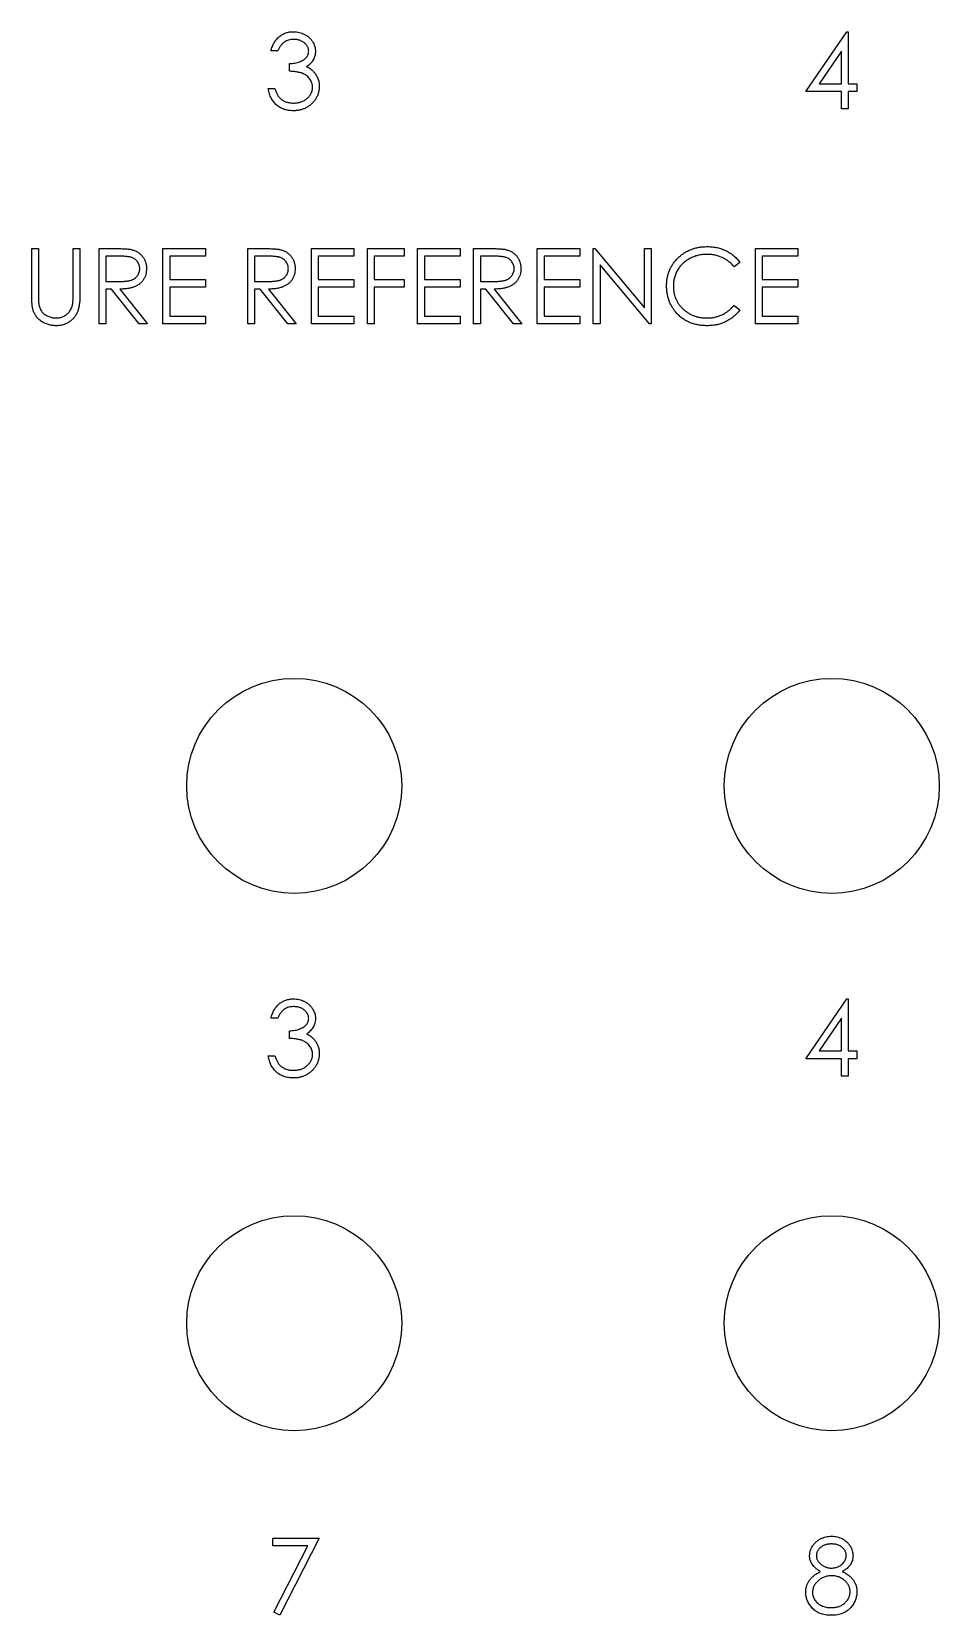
# Model space of a CAD drawing. Header units: millimetres. Extents: x 0 to 1497, y 0 to 497.
# Drawn here: x 613.2 to 655.4, y 323.7 to 397.4 of the extents above; entities that cross this region are included whole.
import ezdxf

# ---------------------------------------------------------------- set-up
doc = ezdxf.new("R2010")
doc.units = ezdxf.units.MM

msp = doc.modelspace()

# ---------------------------------------------------------------- linework, layer by layer
at = {"color": 7, "linetype": 'Continuous', "lineweight": 25}
for p, q in [((649.206, 394.594), (651.116, 397.376)), ((651.116, 397.376), (651.18, 397.376)), ((651.18, 397.376), (651.18, 394.953)), ((624.654, 396.479), (624.34, 396.479)), ((650.866, 396.473), (649.823, 394.953)), ((650.866, 394.953), (650.866, 396.473)), ((625.193, 395.537), (625.193, 395.896)), ((649.823, 394.953), (650.866, 394.953)), ((651.18, 394.953), (651.584, 394.953)), ((651.584, 394.953), (651.584, 394.594)), ((624.206, 394.729), (624.52, 394.729)), ((650.866, 394.594), (649.206, 394.594)), ((650.866, 393.787), (650.866, 394.594)), ((651.18, 394.594), (651.18, 393.787)), ((651.584, 394.594), (651.18, 394.594)), ((651.18, 393.787), (650.866, 393.787)), ((613.209, 387.287), (613.523, 387.287)), ((613.209, 385.173), (613.209, 387.287)), ((613.523, 387.287), (613.523, 385.19)), ((615.138, 385.19), (615.138, 387.287)), ((615.138, 387.287), (615.452, 387.287)), ((615.452, 387.287), (615.452, 385.173)), ((616.35, 387.287), (617.05, 387.287)), ((616.35, 383.787), (616.35, 387.287)), ((617.32, 386.928), (616.664, 386.928)), ((616.664, 386.928), (616.664, 385.761)), ((619.311, 383.787), (619.311, 387.287)), ((619.311, 387.287), (621.286, 387.287)), ((619.626, 386.928), (619.626, 385.851)), ((621.286, 386.928), (619.626, 386.928)), ((621.286, 387.287), (621.286, 386.928)), ((623.26, 387.287), (623.961, 387.287)), ((623.26, 383.787), (623.26, 387.287)), ((624.231, 386.928), (623.574, 386.928)), ((623.574, 386.928), (623.574, 385.761)), ((626.222, 387.287), (628.196, 387.287)), ((626.222, 383.787), (626.222, 387.287)), ((628.196, 386.928), (626.536, 386.928)), ((626.536, 386.928), (626.536, 385.851)), ((628.196, 387.287), (628.196, 386.928)), ((628.824, 387.287), (630.529, 387.287)), ((628.824, 383.787), (628.824, 387.287)), ((630.529, 386.928), (629.138, 386.928)), ((629.138, 386.928), (629.138, 385.851)), ((630.529, 387.287), (630.529, 386.928)), ((631.158, 387.287), (633.132, 387.287)), ((631.158, 383.787), (631.158, 387.287)), ((633.132, 386.928), (631.472, 386.928)), ((631.472, 386.928), (631.472, 385.851)), ((633.132, 387.287), (633.132, 386.928)), ((633.76, 387.287), (634.461, 387.287)), ((633.76, 383.787), (633.76, 387.287)), ((634.731, 386.928), (634.074, 386.928)), ((634.074, 386.928), (634.074, 385.761)), ((636.722, 383.787), (636.722, 387.287)), ((636.722, 387.287), (638.696, 387.287)), ((637.036, 386.928), (637.036, 385.851)), ((638.696, 386.928), (637.036, 386.928)), ((638.696, 387.287), (638.696, 386.928)), ((639.324, 383.787), (639.324, 387.287)), ((639.324, 387.287), (639.39, 387.287)), ((639.39, 387.287), (641.702, 384.532)), ((641.702, 384.532), (641.702, 387.287)), ((641.702, 387.287), (642.017, 387.287)), ((642.017, 387.287), (642.017, 383.787)), ((646.863, 383.787), (646.863, 387.287)), ((646.863, 387.287), (648.837, 387.287)), ((647.177, 386.928), (647.177, 385.851)), ((648.837, 386.928), (647.177, 386.928)), ((648.837, 387.287), (648.837, 386.928)), ((639.638, 386.535), (639.638, 383.787)), ((641.945, 383.787), (639.638, 386.535)), ((646.145, 386.644), (645.87, 386.434)), ((616.664, 385.761), (617.305, 385.756)), ((616.919, 385.402), (616.664, 385.402)), ((616.664, 385.402), (616.664, 383.787)), ((618.205, 383.787), (616.919, 385.402)), ((617.308, 385.402), (618.593, 383.787)), ((619.626, 385.851), (621.286, 385.851)), ((621.286, 385.492), (619.626, 385.492)), ((619.626, 385.492), (619.626, 384.146)), ((621.286, 385.851), (621.286, 385.492)), ((623.574, 385.761), (624.215, 385.756)), ((623.829, 385.402), (623.574, 385.402)), ((623.574, 385.402), (623.574, 383.787)), ((625.115, 383.787), (623.829, 385.402)), ((624.218, 385.402), (625.504, 383.787)), ((626.536, 385.851), (628.196, 385.851)), ((628.196, 385.492), (626.536, 385.492)), ((626.536, 385.492), (626.536, 384.146)), ((628.196, 385.851), (628.196, 385.492)), ((629.138, 385.851), (630.529, 385.851)), ((630.529, 385.492), (629.138, 385.492)), ((629.138, 385.492), (629.138, 383.787)), ((630.529, 385.851), (630.529, 385.492)), ((631.472, 385.851), (633.132, 385.851)), ((631.472, 385.492), (631.472, 384.146)), ((633.132, 385.492), (631.472, 385.492)), ((633.132, 385.851), (633.132, 385.492)), ((634.074, 385.761), (634.715, 385.756)), ((634.329, 385.402), (634.074, 385.402)), ((634.074, 385.402), (634.074, 383.787)), ((635.615, 383.787), (634.329, 385.402)), ((634.718, 385.402), (636.004, 383.787)), ((637.036, 385.851), (638.696, 385.851)), ((638.696, 385.492), (637.036, 385.492)), ((637.036, 385.492), (637.036, 384.146)), ((638.696, 385.851), (638.696, 385.492)), ((647.177, 385.851), (648.837, 385.851)), ((648.837, 385.492), (647.177, 385.492)), ((647.177, 385.492), (647.177, 384.146)), ((648.837, 385.851), (648.837, 385.492)), ((645.87, 384.639), (646.145, 384.431)), ((619.626, 384.146), (621.286, 384.146)), ((621.286, 384.146), (621.286, 383.787)), ((626.536, 384.146), (628.196, 384.146)), ((628.196, 384.146), (628.196, 383.787)), ((631.472, 384.146), (633.132, 384.146)), ((633.132, 384.146), (633.132, 383.787)), ((637.036, 384.146), (638.696, 384.146)), ((638.696, 384.146), (638.696, 383.787)), ((647.177, 384.146), (648.837, 384.146)), ((648.837, 384.146), (648.837, 383.787)), ((616.664, 383.787), (616.35, 383.787)), ((618.593, 383.787), (618.205, 383.787)), ((621.286, 383.787), (619.311, 383.787)), ((623.574, 383.787), (623.26, 383.787)), ((625.504, 383.787), (625.115, 383.787)), ((628.196, 383.787), (626.222, 383.787)), ((629.138, 383.787), (628.824, 383.787)), ((633.132, 383.787), (631.158, 383.787)), ((634.074, 383.787), (633.76, 383.787)), ((636.004, 383.787), (635.615, 383.787)), ((638.696, 383.787), (636.722, 383.787)), ((639.638, 383.787), (639.324, 383.787)), ((642.017, 383.787), (641.945, 383.787)), ((648.837, 383.787), (646.863, 383.787)), ((649.206, 349.594), (651.116, 352.376)), ((651.116, 352.376), (651.18, 352.376)), ((651.18, 352.376), (651.18, 349.953)), ((624.654, 351.479), (624.34, 351.479)), ((650.866, 351.473), (649.823, 349.953)), ((650.866, 349.953), (650.866, 351.473)), ((625.193, 350.537), (625.193, 350.896)), ((624.206, 349.729), (624.52, 349.729)), ((650.866, 349.594), (649.206, 349.594)), ((649.823, 349.953), (650.866, 349.953)), ((650.866, 348.787), (650.866, 349.594)), ((651.18, 349.953), (651.584, 349.953)), ((651.584, 349.594), (651.18, 349.594)), ((651.18, 349.594), (651.18, 348.787)), ((651.584, 349.953), (651.584, 349.594)), ((651.18, 348.787), (650.866, 348.787)), ((624.43, 327.287), (626.584, 327.287)), ((624.43, 326.928), (624.43, 327.287)), ((626.584, 327.287), (624.744, 323.697)), ((626.052, 326.928), (624.43, 326.928)), ((624.473, 323.846), (626.052, 326.928)), ((624.744, 323.697), (624.473, 323.846))]:
    msp.add_line(p, q, dxfattribs=at)
for centre in [(625.417, 362.287), (650.417, 362.287), (625.417, 337.287), (650.417, 337.287)]:
    msp.add_circle(centre, 5, dxfattribs=at)
for points, knots in [([(624.34, 396.479), (624.349, 396.514), (624.365, 396.583), (624.4, 396.682), (624.438, 396.775), (624.483, 396.861), (624.533, 396.942), (624.59, 397.015), (624.651, 397.084), (624.719, 397.144), (624.79, 397.199), (624.865, 397.246), (624.943, 397.287), (625.025, 397.32), (625.11, 397.345), (625.198, 397.363), (625.289, 397.375), (625.351, 397.376), (625.382, 397.376)], [0, 0, 0, 0, 0.072625, 0.141977, 0.208985, 0.273957, 0.336889, 0.398745, 0.460116, 0.520825, 0.580994, 0.640152, 0.698622, 0.757271, 0.816427, 0.876254, 0.937165, 1, 1, 1, 1]), ([(625.382, 397.376), (625.428, 397.375), (625.518, 397.372), (625.651, 397.347), (625.779, 397.308), (625.901, 397.254), (626.014, 397.186), (626.115, 397.106), (626.202, 397.015), (626.275, 396.914), (626.332, 396.807), (626.374, 396.696), (626.399, 396.582), (626.403, 396.506), (626.404, 396.467)], [0, 0, 0, 0, 0.090254, 0.17854, 0.266093, 0.354631, 0.441886, 0.525747, 0.608114, 0.690197, 0.770821, 0.848326, 0.924012, 1, 1, 1, 1]), ([(625.386, 397.017), (625.347, 397.016), (625.269, 397.013), (625.156, 396.99), (625.052, 396.952), (624.972, 396.906), (624.914, 396.862), (624.871, 396.822), (624.83, 396.779), (624.792, 396.729), (624.754, 396.674), (624.719, 396.614), (624.685, 396.549), (624.665, 396.503), (624.654, 396.479)], [0, 0, 0, 0, 0.122712, 0.239685, 0.351816, 0.463766, 0.520818, 0.579448, 0.640604, 0.705298, 0.773634, 0.844669, 0.920057, 1, 1, 1, 1]), ([(625.193, 395.896), (625.236, 395.896), (625.321, 395.898), (625.445, 395.915), (625.563, 395.939), (625.674, 395.976), (625.774, 396.019), (625.862, 396.069), (625.934, 396.124), (625.992, 396.186), (626.036, 396.253), (626.068, 396.322), (626.087, 396.394), (626.089, 396.444), (626.09, 396.469)], [0, 0, 0, 0, 0.110166, 0.215787, 0.318027, 0.417574, 0.51165, 0.596162, 0.672935, 0.74367, 0.810677, 0.874059, 0.936696, 1, 1, 1, 1]), ([(626.09, 396.469), (626.09, 396.487), (626.089, 396.523), (626.079, 396.576), (626.063, 396.628), (626.042, 396.677), (626.013, 396.725), (625.978, 396.771), (625.937, 396.814), (625.89, 396.855), (625.84, 396.894), (625.785, 396.927), (625.726, 396.955), (625.665, 396.978), (625.6, 396.995), (625.531, 397.008), (625.46, 397.016), (625.411, 397.017), (625.386, 397.017)], [0, 0, 0, 0, 0.055275, 0.109966, 0.163247, 0.218076, 0.273301, 0.330909, 0.390995, 0.454176, 0.518862, 0.583311, 0.648517, 0.715031, 0.782502, 0.852323, 0.924928, 1, 1, 1, 1]), ([(626.404, 396.467), (626.403, 396.43), (626.401, 396.358), (626.382, 396.252), (626.349, 396.152), (626.304, 396.058), (626.246, 395.971), (626.175, 395.889), (626.091, 395.813), (626.028, 395.769), (625.996, 395.747)], [0, 0, 0, 0, 0.128068, 0.250608, 0.37063, 0.490072, 0.610375, 0.734313, 0.863217, 1, 1, 1, 1]), ([(625.996, 395.747), (626.033, 395.729), (626.107, 395.693), (626.207, 395.624), (626.298, 395.543), (626.349, 395.48), (626.375, 395.448)], [0, 0, 0, 0, 0.25388, 0.503009, 0.750291, 1, 1, 1, 1]), ([(626.27, 394.796), (626.268, 394.829), (626.265, 394.894), (626.242, 394.99), (626.204, 395.082), (626.15, 395.169), (626.085, 395.25), (626.008, 395.322), (625.92, 395.381), (625.839, 395.423), (625.767, 395.451), (625.706, 395.469), (625.637, 395.485), (625.562, 395.5), (625.48, 395.512), (625.39, 395.523), (625.294, 395.531), (625.227, 395.535), (625.193, 395.537)], [0, 0, 0, 0, 0.066909, 0.133485, 0.201035, 0.271234, 0.34288, 0.413836, 0.485977, 0.56023, 0.599884, 0.644055, 0.691892, 0.744688, 0.801492, 0.862858, 0.929328, 1, 1, 1, 1]), ([(626.375, 395.448), (626.392, 395.425), (626.425, 395.38), (626.466, 395.306), (626.504, 395.232), (626.533, 395.155), (626.556, 395.075), (626.572, 394.994), (626.582, 394.911), (626.583, 394.855), (626.584, 394.826)], [0, 0, 0, 0, 0.128136, 0.254173, 0.378112, 0.501712, 0.623986, 0.747096, 0.872875, 1, 1, 1, 1]), ([(625.373, 393.697), (625.336, 393.698), (625.262, 393.7), (625.154, 393.711), (625.05, 393.733), (624.952, 393.761), (624.858, 393.798), (624.769, 393.843), (624.685, 393.896), (624.606, 393.958), (624.532, 394.028), (624.465, 394.105), (624.404, 394.19), (624.351, 394.283), (624.304, 394.384), (624.264, 394.492), (624.23, 394.607), (624.214, 394.688), (624.206, 394.729)], [0, 0, 0, 0, 0.0655412, 0.1289632, 0.1903771, 0.2500924, 0.3085484, 0.366398, 0.4245422, 0.48317, 0.5422434, 0.6017394, 0.662506, 0.7248555, 0.7891278, 0.8563464, 0.9262952, 1, 1, 1, 1]), ([(624.52, 394.729), (624.528, 394.702), (624.544, 394.65), (624.571, 394.574), (624.602, 394.505), (624.635, 394.442), (624.67, 394.383), (624.709, 394.332), (624.749, 394.285), (624.779, 394.258), (624.794, 394.245)], [0, 0, 0, 0, 0.14977, 0.291316, 0.425966, 0.55216, 0.671527, 0.786122, 0.895325, 1, 1, 1, 1]), ([(624.794, 394.245), (624.814, 394.23), (624.853, 394.2), (624.916, 394.161), (624.983, 394.128), (625.055, 394.103), (625.13, 394.081), (625.21, 394.067), (625.293, 394.057), (625.35, 394.056), (625.379, 394.056)], [0, 0, 0, 0, 0.118271, 0.236178, 0.355663, 0.475904, 0.600127, 0.728608, 0.861313, 1, 1, 1, 1]), ([(626.584, 394.826), (626.582, 394.777), (626.579, 394.68), (626.546, 394.535), (626.497, 394.394), (626.426, 394.259), (626.341, 394.133), (626.238, 394.019), (626.121, 393.922), (625.99, 393.841), (625.849, 393.776), (625.697, 393.731), (625.538, 393.702), (625.429, 393.699), (625.373, 393.697)], [0, 0, 0, 0, 0.079648, 0.158922, 0.239619, 0.322609, 0.406035, 0.487602, 0.569685, 0.653036, 0.737436, 0.822478, 0.909748, 1, 1, 1, 1]), ([(625.379, 394.056), (625.411, 394.057), (625.475, 394.058), (625.569, 394.069), (625.658, 394.085), (625.741, 394.11), (625.82, 394.141), (625.893, 394.179), (625.962, 394.225), (626.026, 394.276), (626.083, 394.333), (626.133, 394.392), (626.175, 394.453), (626.21, 394.517), (626.237, 394.583), (626.255, 394.653), (626.268, 394.724), (626.269, 394.772), (626.27, 394.796)], [0, 0, 0, 0, 0.0760717, 0.1487517, 0.2184028, 0.2857596, 0.350598, 0.414964, 0.4780693, 0.5417607, 0.6043499, 0.664075, 0.7214636, 0.7775871, 0.8326444, 0.8878435, 0.9434603, 1, 1, 1, 1]), ([(617.05, 387.287), (617.097, 387.287), (617.187, 387.286), (617.315, 387.285), (617.432, 387.28), (617.537, 387.276), (617.63, 387.268), (617.712, 387.261), (617.782, 387.252), (617.824, 387.243), (617.843, 387.239)], [0, 0, 0, 0, 0.176258, 0.338434, 0.484822, 0.617158, 0.734698, 0.837385, 0.926372, 1, 1, 1, 1]), ([(618.235, 386.351), (618.233, 386.38), (618.231, 386.435), (618.211, 386.517), (618.179, 386.594), (618.134, 386.666), (618.08, 386.732), (618.017, 386.788), (617.946, 386.834), (617.88, 386.864), (617.821, 386.882), (617.769, 386.894), (617.711, 386.905), (617.646, 386.913), (617.574, 386.92), (617.495, 386.925), (617.41, 386.928), (617.351, 386.928), (617.32, 386.928)], [0, 0, 0, 0, 0.0688143, 0.1363648, 0.2040194, 0.2730637, 0.3429133, 0.4109654, 0.4791688, 0.549308, 0.5876516, 0.6306467, 0.6788788, 0.7319343, 0.7911114, 0.8552832, 0.9250859, 1, 1, 1, 1]), ([(617.843, 387.239), (617.869, 387.233), (617.92, 387.22), (617.993, 387.194), (618.062, 387.163), (618.128, 387.127), (618.19, 387.086), (618.248, 387.039), (618.303, 386.988), (618.353, 386.931), (618.4, 386.871), (618.439, 386.806), (618.473, 386.739), (618.501, 386.667), (618.523, 386.593), (618.538, 386.515), (618.547, 386.434), (618.548, 386.379), (618.549, 386.351)], [0, 0, 0, 0, 0.064217, 0.127064, 0.188745, 0.249132, 0.309453, 0.369827, 0.43065, 0.492352, 0.554072, 0.61569, 0.676798, 0.738439, 0.801317, 0.865185, 0.931641, 1, 1, 1, 1]), ([(623.961, 387.287), (624.007, 387.287), (624.097, 387.286), (624.226, 387.285), (624.342, 387.28), (624.447, 387.276), (624.541, 387.268), (624.622, 387.261), (624.692, 387.252), (624.734, 387.243), (624.754, 387.239)], [0, 0, 0, 0, 0.176258, 0.338434, 0.484822, 0.617158, 0.734698, 0.837385, 0.926372, 1, 1, 1, 1]), ([(625.145, 386.351), (625.144, 386.38), (625.141, 386.435), (625.122, 386.517), (625.089, 386.594), (625.045, 386.666), (624.991, 386.732), (624.927, 386.788), (624.856, 386.834), (624.79, 386.864), (624.731, 386.882), (624.679, 386.894), (624.621, 386.905), (624.556, 386.913), (624.484, 386.92), (624.406, 386.925), (624.32, 386.928), (624.261, 386.928), (624.231, 386.928)], [0, 0, 0, 0, 0.068814, 0.136365, 0.204019, 0.273064, 0.342913, 0.410965, 0.479169, 0.549308, 0.587652, 0.630647, 0.678879, 0.731934, 0.791111, 0.855283, 0.925086, 1, 1, 1, 1]), ([(624.754, 387.239), (624.779, 387.233), (624.83, 387.22), (624.903, 387.194), (624.972, 387.163), (625.038, 387.127), (625.1, 387.086), (625.158, 387.039), (625.213, 386.988), (625.263, 386.931), (625.31, 386.871), (625.35, 386.806), (625.384, 386.739), (625.411, 386.667), (625.433, 386.593), (625.448, 386.515), (625.457, 386.434), (625.458, 386.379), (625.459, 386.351)], [0, 0, 0, 0, 0.064217, 0.127064, 0.188745, 0.249132, 0.309453, 0.369827, 0.43065, 0.492352, 0.554072, 0.61569, 0.676798, 0.738439, 0.801317, 0.865185, 0.931641, 1, 1, 1, 1]), ([(634.461, 387.287), (634.507, 387.287), (634.597, 387.286), (634.726, 387.285), (634.842, 387.28), (634.947, 387.276), (635.041, 387.268), (635.122, 387.261), (635.192, 387.252), (635.234, 387.243), (635.254, 387.239)], [0, 0, 0, 0, 0.176258, 0.338434, 0.484822, 0.617158, 0.734698, 0.837385, 0.926372, 1, 1, 1, 1]), ([(635.645, 386.351), (635.644, 386.38), (635.641, 386.435), (635.622, 386.517), (635.589, 386.594), (635.545, 386.666), (635.491, 386.732), (635.427, 386.788), (635.356, 386.834), (635.29, 386.864), (635.231, 386.882), (635.179, 386.894), (635.121, 386.905), (635.056, 386.913), (634.984, 386.92), (634.906, 386.925), (634.82, 386.928), (634.761, 386.928), (634.731, 386.928)], [0, 0, 0, 0, 0.068814, 0.136365, 0.204019, 0.273064, 0.342913, 0.410965, 0.479169, 0.549308, 0.587652, 0.630647, 0.678879, 0.731934, 0.791111, 0.855283, 0.925086, 1, 1, 1, 1]), ([(635.254, 387.239), (635.279, 387.233), (635.33, 387.22), (635.403, 387.194), (635.472, 387.163), (635.538, 387.127), (635.6, 387.086), (635.658, 387.039), (635.713, 386.988), (635.763, 386.931), (635.81, 386.871), (635.85, 386.806), (635.884, 386.739), (635.911, 386.667), (635.933, 386.593), (635.948, 386.515), (635.957, 386.434), (635.958, 386.379), (635.959, 386.351)], [0, 0, 0, 0, 0.064217, 0.127064, 0.188745, 0.249132, 0.309453, 0.369827, 0.43065, 0.492352, 0.554072, 0.61569, 0.676798, 0.738439, 0.801317, 0.865185, 0.931641, 1, 1, 1, 1]), ([(642.735, 385.557), (642.736, 385.62), (642.739, 385.744), (642.765, 385.926), (642.807, 386.1), (642.866, 386.266), (642.942, 386.425), (643.035, 386.576), (643.144, 386.719), (643.27, 386.854), (643.407, 386.976), (643.555, 387.084), (643.711, 387.174), (643.876, 387.249), (644.049, 387.306), (644.232, 387.347), (644.422, 387.372), (644.552, 387.375), (644.618, 387.376)], [0, 0, 0, 0, 0.064558, 0.127014, 0.187955, 0.248014, 0.307748, 0.368235, 0.42947, 0.492743, 0.556258, 0.618217, 0.679655, 0.741246, 0.803415, 0.866815, 0.932328, 1, 1, 1, 1]), ([(644.598, 387.017), (644.563, 387.017), (644.493, 387.016), (644.39, 387.006), (644.288, 386.991), (644.188, 386.969), (644.091, 386.941), (643.994, 386.907), (643.901, 386.866), (643.81, 386.82), (643.722, 386.769), (643.639, 386.712), (643.561, 386.652), (643.488, 386.587), (643.419, 386.519), (643.357, 386.445), (643.3, 386.367), (643.247, 386.286), (643.2, 386.202), (643.16, 386.113), (643.125, 386.023), (643.097, 385.93), (643.075, 385.835), (643.06, 385.736), (643.05, 385.636), (643.049, 385.568), (643.049, 385.533)], [0, 0, 0, 0, 0.043955, 0.087502, 0.130463, 0.172752, 0.215403, 0.25765, 0.300153, 0.343121, 0.385925, 0.427686, 0.468818, 0.509492, 0.549883, 0.58998, 0.630405, 0.670869, 0.711384, 0.751627, 0.791776, 0.832459, 0.873319, 0.914543, 0.956924, 1, 1, 1, 1]), ([(645.87, 386.434), (645.85, 386.458), (645.811, 386.504), (645.749, 386.569), (645.683, 386.63), (645.615, 386.687), (645.544, 386.739), (645.47, 386.787), (645.393, 386.83), (645.286, 386.883), (645.146, 386.938), (644.97, 386.984), (644.787, 387.013), (644.662, 387.016), (644.598, 387.017)], [0, 0, 0, 0, 0.063163, 0.125475, 0.187121, 0.248294, 0.309295, 0.36985, 0.430973, 0.492456, 0.616148, 0.740844, 0.868183, 1, 1, 1, 1]), ([(644.618, 387.376), (644.658, 387.376), (644.738, 387.375), (644.855, 387.366), (644.97, 387.35), (645.082, 387.329), (645.191, 387.303), (645.296, 387.269), (645.4, 387.23), (645.499, 387.185), (645.595, 387.134), (645.687, 387.079), (645.775, 387.019), (645.858, 386.954), (645.936, 386.884), (646.011, 386.809), (646.081, 386.729), (646.123, 386.673), (646.145, 386.644)], [0, 0, 0, 0, 0.068548, 0.135683, 0.201215, 0.265682, 0.329267, 0.392395, 0.45507, 0.517127, 0.57879, 0.63974, 0.700192, 0.759806, 0.819628, 0.879355, 0.939512, 1, 1, 1, 1]), ([(617.305, 385.756), (617.335, 385.756), (617.393, 385.756), (617.477, 385.76), (617.555, 385.765), (617.627, 385.772), (617.693, 385.781), (617.753, 385.792), (617.807, 385.805), (617.87, 385.825), (617.94, 385.857), (618.016, 385.904), (618.081, 385.962), (618.136, 386.029), (618.18, 386.103), (618.211, 386.182), (618.231, 386.265), (618.233, 386.323), (618.235, 386.351)], [0, 0, 0, 0, 0.071668, 0.138913, 0.201185, 0.259124, 0.312255, 0.360682, 0.405086, 0.445102, 0.518778, 0.589462, 0.658462, 0.727283, 0.796322, 0.863175, 0.930949, 1, 1, 1, 1]), ([(618.549, 386.351), (618.547, 386.304), (618.544, 386.213), (618.518, 386.081), (618.474, 385.958), (618.413, 385.844), (618.337, 385.741), (618.244, 385.65), (618.136, 385.575), (618.036, 385.522), (617.947, 385.489), (617.874, 385.465), (617.795, 385.447), (617.709, 385.43), (617.617, 385.418), (617.52, 385.409), (617.416, 385.403), (617.344, 385.403), (617.308, 385.402)], [0, 0, 0, 0, 0.07878, 0.153721, 0.226714, 0.299191, 0.37119, 0.443006, 0.516689, 0.593217, 0.633873, 0.676989, 0.7229, 0.771959, 0.824211, 0.879379, 0.937948, 1, 1, 1, 1]), ([(624.215, 385.756), (624.245, 385.756), (624.303, 385.756), (624.387, 385.76), (624.465, 385.765), (624.537, 385.772), (624.603, 385.781), (624.663, 385.792), (624.717, 385.805), (624.78, 385.825), (624.85, 385.857), (624.926, 385.904), (624.991, 385.962), (625.046, 386.029), (625.09, 386.103), (625.122, 386.182), (625.141, 386.265), (625.144, 386.323), (625.145, 386.351)], [0, 0, 0, 0, 0.071668, 0.138913, 0.201185, 0.259124, 0.312255, 0.360682, 0.405086, 0.445102, 0.518778, 0.589462, 0.658462, 0.727283, 0.796322, 0.863175, 0.930949, 1, 1, 1, 1]), ([(625.459, 386.351), (625.457, 386.304), (625.455, 386.213), (625.428, 386.081), (625.384, 385.958), (625.324, 385.844), (625.247, 385.741), (625.155, 385.65), (625.047, 385.575), (624.946, 385.522), (624.858, 385.489), (624.785, 385.465), (624.705, 385.447), (624.619, 385.43), (624.528, 385.418), (624.43, 385.409), (624.326, 385.403), (624.255, 385.403), (624.218, 385.402)], [0, 0, 0, 0, 0.07878, 0.153721, 0.226714, 0.299191, 0.37119, 0.443006, 0.516689, 0.593217, 0.633873, 0.676989, 0.7229, 0.771959, 0.824211, 0.879379, 0.937948, 1, 1, 1, 1]), ([(634.715, 385.756), (634.745, 385.756), (634.803, 385.756), (634.887, 385.76), (634.965, 385.765), (635.037, 385.772), (635.103, 385.781), (635.163, 385.792), (635.217, 385.805), (635.28, 385.825), (635.35, 385.857), (635.426, 385.904), (635.491, 385.962), (635.546, 386.029), (635.59, 386.103), (635.622, 386.182), (635.641, 386.265), (635.644, 386.323), (635.645, 386.351)], [0, 0, 0, 0, 0.071668, 0.138913, 0.201185, 0.259124, 0.312255, 0.360682, 0.405086, 0.445102, 0.518778, 0.589462, 0.658462, 0.727283, 0.796322, 0.863175, 0.930949, 1, 1, 1, 1]), ([(635.959, 386.351), (635.957, 386.304), (635.955, 386.213), (635.928, 386.081), (635.884, 385.958), (635.824, 385.844), (635.747, 385.741), (635.655, 385.65), (635.547, 385.575), (635.446, 385.522), (635.358, 385.489), (635.285, 385.465), (635.205, 385.447), (635.119, 385.43), (635.028, 385.418), (634.93, 385.409), (634.826, 385.403), (634.755, 385.403), (634.718, 385.402)], [0, 0, 0, 0, 0.0787802, 0.1537206, 0.2267135, 0.2991912, 0.37119, 0.4430064, 0.5166892, 0.5932172, 0.6338729, 0.6769891, 0.7228995, 0.7719586, 0.8242113, 0.8793787, 0.9379481, 1, 1, 1, 1]), ([(643.178, 384.309), (643.143, 384.353), (643.072, 384.439), (642.982, 384.579), (642.905, 384.726), (642.843, 384.879), (642.794, 385.039), (642.76, 385.206), (642.738, 385.379), (642.736, 385.497), (642.735, 385.557)], [0, 0, 0, 0, 0.124329, 0.247156, 0.36878, 0.490734, 0.613614, 0.738958, 0.867311, 1, 1, 1, 1]), ([(643.049, 385.533), (643.05, 385.481), (643.052, 385.38), (643.074, 385.231), (643.108, 385.089), (643.158, 384.953), (643.22, 384.823), (643.298, 384.701), (643.389, 384.585), (643.493, 384.477), (643.608, 384.378), (643.73, 384.292), (643.861, 384.219), (643.998, 384.159), (644.144, 384.113), (644.296, 384.08), (644.455, 384.059), (644.564, 384.057), (644.62, 384.056)], [0, 0, 0, 0, 0.0643232, 0.1262901, 0.1867265, 0.2461464, 0.3055756, 0.3654294, 0.4263263, 0.4888399, 0.551725, 0.6139186, 0.6754838, 0.7373339, 0.800229, 0.8645023, 0.9310407, 1, 1, 1, 1]), ([(613.271, 384.435), (613.266, 384.454), (613.255, 384.494), (613.243, 384.561), (613.233, 384.638), (613.223, 384.725), (613.218, 384.823), (613.213, 384.93), (613.209, 385.048), (613.209, 385.13), (613.209, 385.173)], [0, 0, 0, 0, 0.07813, 0.169465, 0.274335, 0.39211, 0.523687, 0.668365, 0.827132, 1, 1, 1, 1]), ([(613.523, 385.19), (613.523, 385.16), (613.523, 385.104), (613.523, 385.023), (613.525, 384.952), (613.526, 384.89), (613.528, 384.836), (613.53, 384.791), (613.533, 384.754), (613.536, 384.733), (613.537, 384.724)], [0, 0, 0, 0, 0.191079, 0.362605, 0.516099, 0.650038, 0.765977, 0.862374, 0.940842, 1, 1, 1, 1]), ([(613.537, 384.724), (613.542, 384.691), (613.552, 384.627), (613.578, 384.537), (613.614, 384.455), (613.656, 384.379), (613.712, 384.312), (613.779, 384.25), (613.86, 384.196), (613.951, 384.147), (614.048, 384.107), (614.147, 384.077), (614.247, 384.059), (614.314, 384.057), (614.347, 384.056)], [0, 0, 0, 0, 0.086315, 0.167766, 0.244433, 0.318135, 0.391884, 0.470068, 0.553904, 0.644339, 0.736875, 0.826168, 0.913679, 1, 1, 1, 1]), ([(614.347, 384.056), (614.376, 384.057), (614.433, 384.059), (614.518, 384.072), (614.6, 384.096), (614.681, 384.127), (614.756, 384.168), (614.827, 384.215), (614.89, 384.27), (614.947, 384.331), (614.997, 384.4), (615.041, 384.476), (615.076, 384.558), (615.094, 384.616), (615.103, 384.646)], [0, 0, 0, 0, 0.082891, 0.165303, 0.247762, 0.331528, 0.41528, 0.496366, 0.577151, 0.657783, 0.739322, 0.823793, 0.909476, 1, 1, 1, 1]), ([(615.452, 385.173), (615.452, 385.135), (615.452, 385.06), (615.447, 384.951), (615.441, 384.848), (615.431, 384.75), (615.418, 384.658), (615.404, 384.572), (615.386, 384.491), (615.364, 384.415), (615.34, 384.343), (615.309, 384.274), (615.273, 384.207), (615.231, 384.143), (615.184, 384.081), (615.131, 384.022), (615.073, 383.964), (615.009, 383.91), (614.941, 383.86), (614.87, 383.816), (614.794, 383.779), (614.715, 383.749), (614.632, 383.726), (614.547, 383.709), (614.457, 383.699), (614.396, 383.698), (614.365, 383.697)], [0, 0, 0, 0, 0.054858, 0.107059, 0.156978, 0.203992, 0.248492, 0.290483, 0.330489, 0.367886, 0.403858, 0.440009, 0.476295, 0.512792, 0.550485, 0.588381, 0.627645, 0.667979, 0.708433, 0.748602, 0.789088, 0.829461, 0.870371, 0.912214, 0.955547, 1, 1, 1, 1]), ([(615.103, 384.646), (615.106, 384.659), (615.112, 384.686), (615.119, 384.733), (615.125, 384.788), (615.13, 384.851), (615.134, 384.923), (615.137, 385.005), (615.138, 385.094), (615.138, 385.157), (615.138, 385.19)], [0, 0, 0, 0, 0.069835, 0.155621, 0.257802, 0.373811, 0.506402, 0.655564, 0.820079, 1, 1, 1, 1]), ([(644.62, 384.056), (644.681, 384.058), (644.801, 384.061), (644.978, 384.089), (645.146, 384.135), (645.308, 384.199), (645.461, 384.282), (645.607, 384.382), (645.745, 384.502), (645.828, 384.593), (645.87, 384.639)], [0, 0, 0, 0, 0.1285152, 0.2529486, 0.3747547, 0.4959398, 0.6171806, 0.7409095, 0.8678111, 1, 1, 1, 1]), ([(614.365, 383.697), (614.331, 383.698), (614.265, 383.699), (614.168, 383.708), (614.075, 383.725), (613.984, 383.746), (613.898, 383.775), (613.815, 383.809), (613.737, 383.851), (613.662, 383.898), (613.592, 383.95), (613.528, 384.007), (613.47, 384.068), (613.418, 384.134), (613.372, 384.203), (613.332, 384.276), (613.298, 384.354), (613.28, 384.408), (613.271, 384.435)], [0, 0, 0, 0, 0.0711745, 0.1396441, 0.2063172, 0.2713732, 0.3354181, 0.3980763, 0.4606079, 0.5229695, 0.5847157, 0.6448949, 0.7042906, 0.7629982, 0.8210874, 0.8801039, 0.9393885, 1, 1, 1, 1]), ([(644.622, 383.697), (644.584, 383.697), (644.51, 383.698), (644.4, 383.706), (644.293, 383.718), (644.189, 383.735), (644.088, 383.755), (643.991, 383.782), (643.896, 383.813), (643.804, 383.849), (643.715, 383.889), (643.629, 383.935), (643.546, 383.986), (643.466, 384.04), (643.389, 384.1), (643.316, 384.165), (643.244, 384.234), (643.2, 384.284), (643.178, 384.309)], [0, 0, 0, 0, 0.0696628, 0.1377496, 0.2039167, 0.2687799, 0.3324137, 0.3947535, 0.45618, 0.5169956, 0.5773959, 0.6371983, 0.6969992, 0.7567562, 0.8165539, 0.876948, 0.9381318, 1, 1, 1, 1]), ([(646.145, 384.431), (646.123, 384.403), (646.079, 384.346), (646.007, 384.265), (645.932, 384.19), (645.852, 384.12), (645.769, 384.054), (645.681, 383.993), (645.589, 383.938), (645.494, 383.887), (645.395, 383.842), (645.293, 383.804), (645.188, 383.771), (645.08, 383.744), (644.97, 383.722), (644.856, 383.708), (644.74, 383.698), (644.662, 383.697), (644.622, 383.697)], [0, 0, 0, 0, 0.061674, 0.123053, 0.183475, 0.243727, 0.304279, 0.364863, 0.425946, 0.487391, 0.54922, 0.611144, 0.673529, 0.736961, 0.800785, 0.866013, 0.932101, 1, 1, 1, 1]), ([(624.34, 351.479), (624.349, 351.514), (624.365, 351.583), (624.4, 351.682), (624.438, 351.775), (624.483, 351.861), (624.533, 351.942), (624.59, 352.015), (624.651, 352.084), (624.719, 352.144), (624.79, 352.199), (624.865, 352.246), (624.943, 352.287), (625.025, 352.32), (625.11, 352.345), (625.198, 352.363), (625.289, 352.375), (625.351, 352.376), (625.382, 352.376)], [0, 0, 0, 0, 0.0726253, 0.1419766, 0.2089849, 0.2739569, 0.3368893, 0.398745, 0.4601159, 0.5208249, 0.5809945, 0.6401519, 0.6986225, 0.7572711, 0.8164267, 0.876254, 0.9371653, 1, 1, 1, 1]), ([(625.382, 352.376), (625.428, 352.375), (625.518, 352.372), (625.651, 352.347), (625.779, 352.308), (625.901, 352.254), (626.014, 352.186), (626.115, 352.106), (626.202, 352.015), (626.275, 351.914), (626.332, 351.807), (626.374, 351.696), (626.399, 351.582), (626.403, 351.506), (626.404, 351.467)], [0, 0, 0, 0, 0.090254, 0.17854, 0.266093, 0.354631, 0.441886, 0.525747, 0.608114, 0.690197, 0.770821, 0.848326, 0.924012, 1, 1, 1, 1]), ([(625.386, 352.017), (625.347, 352.016), (625.269, 352.013), (625.156, 351.99), (625.052, 351.952), (624.972, 351.906), (624.914, 351.862), (624.871, 351.822), (624.83, 351.779), (624.792, 351.729), (624.754, 351.674), (624.719, 351.614), (624.685, 351.549), (624.665, 351.503), (624.654, 351.479)], [0, 0, 0, 0, 0.122712, 0.239685, 0.351816, 0.463766, 0.520818, 0.579448, 0.640604, 0.705298, 0.773634, 0.844669, 0.920057, 1, 1, 1, 1]), ([(625.193, 350.896), (625.236, 350.896), (625.321, 350.898), (625.445, 350.915), (625.563, 350.939), (625.674, 350.976), (625.774, 351.019), (625.862, 351.069), (625.934, 351.124), (625.992, 351.186), (626.036, 351.253), (626.068, 351.322), (626.087, 351.394), (626.089, 351.444), (626.09, 351.469)], [0, 0, 0, 0, 0.110166, 0.215787, 0.318027, 0.417574, 0.51165, 0.596162, 0.672935, 0.74367, 0.810677, 0.874059, 0.936696, 1, 1, 1, 1]), ([(626.09, 351.469), (626.09, 351.487), (626.089, 351.523), (626.079, 351.576), (626.063, 351.628), (626.042, 351.677), (626.013, 351.725), (625.978, 351.771), (625.937, 351.814), (625.89, 351.855), (625.84, 351.894), (625.785, 351.927), (625.726, 351.955), (625.665, 351.978), (625.6, 351.995), (625.531, 352.008), (625.46, 352.016), (625.411, 352.017), (625.386, 352.017)], [0, 0, 0, 0, 0.055275, 0.109966, 0.163247, 0.218076, 0.273301, 0.330909, 0.390995, 0.454176, 0.518862, 0.583311, 0.648517, 0.715031, 0.782502, 0.852323, 0.924928, 1, 1, 1, 1]), ([(626.404, 351.467), (626.403, 351.43), (626.401, 351.358), (626.382, 351.252), (626.349, 351.152), (626.304, 351.058), (626.246, 350.971), (626.175, 350.889), (626.091, 350.813), (626.028, 350.769), (625.996, 350.747)], [0, 0, 0, 0, 0.128068, 0.250608, 0.37063, 0.490072, 0.610375, 0.734313, 0.863217, 1, 1, 1, 1]), ([(625.996, 350.747), (626.033, 350.729), (626.107, 350.693), (626.207, 350.624), (626.298, 350.543), (626.349, 350.48), (626.375, 350.448)], [0, 0, 0, 0, 0.25388, 0.503009, 0.750291, 1, 1, 1, 1]), ([(626.27, 349.796), (626.268, 349.829), (626.265, 349.894), (626.242, 349.99), (626.204, 350.082), (626.15, 350.169), (626.085, 350.25), (626.008, 350.322), (625.92, 350.381), (625.839, 350.423), (625.767, 350.451), (625.706, 350.469), (625.637, 350.485), (625.562, 350.5), (625.48, 350.512), (625.39, 350.523), (625.294, 350.531), (625.227, 350.535), (625.193, 350.537)], [0, 0, 0, 0, 0.066909, 0.133485, 0.201035, 0.271234, 0.34288, 0.413836, 0.485977, 0.56023, 0.599884, 0.644055, 0.691892, 0.744688, 0.801492, 0.862858, 0.929328, 1, 1, 1, 1]), ([(626.375, 350.448), (626.392, 350.425), (626.425, 350.38), (626.466, 350.306), (626.504, 350.232), (626.533, 350.155), (626.556, 350.075), (626.572, 349.994), (626.582, 349.911), (626.583, 349.855), (626.584, 349.826)], [0, 0, 0, 0, 0.128136, 0.254173, 0.378112, 0.501712, 0.623986, 0.747096, 0.872875, 1, 1, 1, 1]), ([(625.373, 348.697), (625.336, 348.698), (625.262, 348.7), (625.154, 348.711), (625.05, 348.733), (624.952, 348.761), (624.858, 348.798), (624.769, 348.843), (624.685, 348.896), (624.606, 348.958), (624.532, 349.028), (624.465, 349.105), (624.404, 349.19), (624.351, 349.283), (624.304, 349.384), (624.264, 349.492), (624.23, 349.607), (624.214, 349.688), (624.206, 349.729)], [0, 0, 0, 0, 0.0655412, 0.1289632, 0.1903771, 0.2500924, 0.3085484, 0.366398, 0.4245422, 0.48317, 0.5422434, 0.6017394, 0.662506, 0.7248555, 0.7891278, 0.8563464, 0.9262952, 1, 1, 1, 1]), ([(624.52, 349.729), (624.528, 349.702), (624.544, 349.65), (624.571, 349.574), (624.602, 349.505), (624.635, 349.442), (624.67, 349.383), (624.709, 349.332), (624.749, 349.285), (624.779, 349.258), (624.794, 349.245)], [0, 0, 0, 0, 0.14977, 0.291316, 0.425966, 0.55216, 0.671527, 0.786122, 0.895325, 1, 1, 1, 1]), ([(624.794, 349.245), (624.814, 349.23), (624.853, 349.2), (624.916, 349.161), (624.983, 349.128), (625.055, 349.103), (625.13, 349.081), (625.21, 349.067), (625.293, 349.057), (625.35, 349.056), (625.379, 349.056)], [0, 0, 0, 0, 0.118271, 0.236178, 0.355663, 0.475904, 0.600127, 0.728608, 0.861313, 1, 1, 1, 1]), ([(626.584, 349.826), (626.582, 349.777), (626.579, 349.68), (626.546, 349.535), (626.497, 349.394), (626.426, 349.259), (626.341, 349.133), (626.238, 349.019), (626.121, 348.922), (625.99, 348.841), (625.849, 348.776), (625.697, 348.731), (625.538, 348.702), (625.429, 348.699), (625.373, 348.697)], [0, 0, 0, 0, 0.079648, 0.158922, 0.239619, 0.322609, 0.406035, 0.487602, 0.569685, 0.653036, 0.737436, 0.822478, 0.909748, 1, 1, 1, 1]), ([(625.379, 349.056), (625.411, 349.057), (625.475, 349.058), (625.569, 349.069), (625.658, 349.085), (625.741, 349.11), (625.82, 349.141), (625.893, 349.179), (625.962, 349.225), (626.026, 349.276), (626.083, 349.333), (626.133, 349.392), (626.175, 349.453), (626.21, 349.517), (626.237, 349.583), (626.255, 349.653), (626.268, 349.724), (626.269, 349.772), (626.27, 349.796)], [0, 0, 0, 0, 0.076072, 0.148752, 0.218403, 0.28576, 0.350598, 0.414964, 0.478069, 0.541761, 0.60435, 0.664075, 0.721464, 0.777587, 0.832644, 0.887844, 0.94346, 1, 1, 1, 1]), ([(649.385, 326.478), (649.387, 326.516), (649.39, 326.591), (649.417, 326.702), (649.46, 326.812), (649.519, 326.919), (649.592, 327.02), (649.68, 327.11), (649.781, 327.19), (649.894, 327.256), (650.015, 327.31), (650.143, 327.348), (650.275, 327.372), (650.365, 327.375), (650.411, 327.376)], [0, 0, 0, 0, 0.0740584, 0.1488704, 0.2266677, 0.3077348, 0.3911572, 0.4739294, 0.5579278, 0.6449893, 0.7333641, 0.821092, 0.9092872, 1, 1, 1, 1]), ([(650.411, 327.376), (650.455, 327.375), (650.543, 327.372), (650.672, 327.348), (650.796, 327.309), (650.913, 327.255), (651.022, 327.188), (651.119, 327.108), (651.204, 327.018), (651.275, 326.917), (651.333, 326.81), (651.374, 326.699), (651.399, 326.584), (651.403, 326.507), (651.404, 326.469)], [0, 0, 0, 0, 0.08941, 0.176306, 0.262626, 0.349446, 0.435498, 0.518928, 0.601355, 0.684256, 0.765807, 0.844877, 0.92228, 1, 1, 1, 1]), ([(649.896, 325.737), (649.856, 325.759), (649.777, 325.802), (649.673, 325.88), (649.584, 325.966), (649.511, 326.059), (649.455, 326.158), (649.415, 326.262), (649.389, 326.369), (649.386, 326.442), (649.385, 326.478)], [0, 0, 0, 0, 0.14586, 0.282426, 0.41085, 0.535029, 0.654701, 0.770133, 0.884556, 1, 1, 1, 1]), ([(650.393, 327.017), (650.369, 327.017), (650.321, 327.016), (650.25, 327.009), (650.183, 326.996), (650.119, 326.979), (650.059, 326.955), (650.001, 326.928), (649.947, 326.895), (649.896, 326.857), (649.85, 326.816), (649.81, 326.773), (649.776, 326.728), (649.747, 326.681), (649.727, 326.632), (649.711, 326.581), (649.7, 326.528), (649.7, 326.492), (649.699, 326.473)], [0, 0, 0, 0, 0.075243, 0.147209, 0.216447, 0.284025, 0.350655, 0.415031, 0.47963, 0.544652, 0.608044, 0.667828, 0.725114, 0.780992, 0.835527, 0.889438, 0.944072, 1, 1, 1, 1]), ([(649.699, 326.473), (649.7, 326.455), (649.701, 326.419), (649.712, 326.366), (649.727, 326.313), (649.752, 326.263), (649.782, 326.213), (649.818, 326.165), (649.862, 326.118), (649.911, 326.074), (649.964, 326.032), (650.021, 325.995), (650.08, 325.965), (650.141, 325.94), (650.204, 325.92), (650.269, 325.906), (650.337, 325.897), (650.383, 325.896), (650.406, 325.896)], [0, 0, 0, 0, 0.054564, 0.107826, 0.161924, 0.21751, 0.274498, 0.334815, 0.397555, 0.464755, 0.532901, 0.600097, 0.665354, 0.731084, 0.796883, 0.863292, 0.930831, 1, 1, 1, 1]), ([(651.09, 326.48), (651.09, 326.497), (651.089, 326.53), (651.08, 326.579), (651.066, 326.626), (651.046, 326.673), (651.021, 326.719), (650.99, 326.764), (650.953, 326.807), (650.912, 326.85), (650.865, 326.889), (650.813, 326.924), (650.755, 326.953), (650.692, 326.977), (650.624, 326.995), (650.552, 327.008), (650.474, 327.016), (650.421, 327.017), (650.393, 327.017)], [0, 0, 0, 0, 0.050902, 0.101034, 0.151084, 0.203062, 0.256248, 0.310847, 0.368769, 0.430015, 0.49252, 0.556049, 0.621996, 0.690192, 0.761385, 0.836356, 0.915487, 1, 1, 1, 1]), ([(650.406, 325.896), (650.436, 325.897), (650.495, 325.898), (650.582, 325.914), (650.667, 325.94), (650.749, 325.975), (650.825, 326.018), (650.893, 326.07), (650.952, 326.13), (651.001, 326.196), (651.04, 326.267), (651.069, 326.337), (651.087, 326.409), (651.089, 326.457), (651.09, 326.48)], [0, 0, 0, 0, 0.08969, 0.178494, 0.266838, 0.356558, 0.445334, 0.530806, 0.614076, 0.697707, 0.779142, 0.855354, 0.928557, 1, 1, 1, 1]), ([(651.404, 326.469), (651.403, 326.431), (651.4, 326.356), (651.376, 326.247), (651.337, 326.145), (651.282, 326.049), (651.211, 325.961), (651.124, 325.879), (651.023, 325.802), (650.947, 325.759), (650.907, 325.737)], [0, 0, 0, 0, 0.121904, 0.239413, 0.35541, 0.472091, 0.592859, 0.718703, 0.854892, 1, 1, 1, 1]), ([(649.206, 324.777), (649.206, 324.802), (649.207, 324.851), (649.215, 324.922), (649.228, 324.992), (649.245, 325.06), (649.269, 325.126), (649.297, 325.19), (649.33, 325.253), (649.368, 325.314), (649.412, 325.372), (649.462, 325.43), (649.519, 325.485), (649.583, 325.539), (649.651, 325.592), (649.727, 325.642), (649.809, 325.691), (649.867, 325.721), (649.896, 325.737)], [0, 0, 0, 0, 0.058854, 0.116315, 0.172675, 0.22878, 0.28458, 0.340257, 0.39663, 0.453507, 0.512318, 0.572648, 0.636022, 0.702363, 0.771483, 0.844184, 0.92007, 1, 1, 1, 1]), ([(650.907, 325.737), (650.936, 325.722), (650.992, 325.692), (651.071, 325.646), (651.144, 325.596), (651.212, 325.546), (651.274, 325.495), (651.329, 325.441), (651.379, 325.386), (651.422, 325.329), (651.46, 325.27), (651.493, 325.21), (651.522, 325.148), (651.544, 325.083), (651.562, 325.017), (651.575, 324.948), (651.582, 324.878), (651.583, 324.83), (651.584, 324.806)], [0, 0, 0, 0, 0.079525, 0.1551, 0.22722, 0.295911, 0.362056, 0.42552, 0.485813, 0.544495, 0.60146, 0.657841, 0.713974, 0.769468, 0.82613, 0.882885, 0.940701, 1, 1, 1, 1]), ([(650.414, 325.537), (650.383, 325.536), (650.322, 325.535), (650.232, 325.523), (650.146, 325.506), (650.064, 325.481), (649.986, 325.447), (649.912, 325.408), (649.841, 325.36), (649.776, 325.306), (649.716, 325.248), (649.664, 325.187), (649.619, 325.123), (649.583, 325.056), (649.554, 324.988), (649.535, 324.916), (649.522, 324.842), (649.521, 324.792), (649.52, 324.767)], [0, 0, 0, 0, 0.071269, 0.139812, 0.206497, 0.271535, 0.336082, 0.400528, 0.464984, 0.53005, 0.594423, 0.655583, 0.714849, 0.772115, 0.828999, 0.885122, 0.942079, 1, 1, 1, 1]), ([(651.27, 324.8), (651.269, 324.824), (651.267, 324.871), (651.256, 324.941), (651.236, 325.008), (651.209, 325.074), (651.172, 325.137), (651.129, 325.199), (651.078, 325.257), (651.019, 325.314), (650.956, 325.366), (650.888, 325.412), (650.817, 325.45), (650.742, 325.482), (650.665, 325.507), (650.584, 325.524), (650.5, 325.535), (650.443, 325.536), (650.414, 325.537)], [0, 0, 0, 0, 0.057339, 0.113063, 0.169181, 0.225775, 0.283826, 0.343454, 0.405907, 0.471392, 0.538003, 0.603064, 0.667602, 0.732225, 0.797005, 0.863048, 0.930357, 1, 1, 1, 1]), ([(650.39, 323.697), (650.343, 323.698), (650.251, 323.7), (650.118, 323.716), (649.994, 323.742), (649.878, 323.779), (649.771, 323.826), (649.674, 323.885), (649.584, 323.953), (649.505, 324.033), (649.435, 324.118), (649.374, 324.206), (649.323, 324.296), (649.279, 324.388), (649.246, 324.482), (649.223, 324.579), (649.209, 324.677), (649.207, 324.744), (649.206, 324.777)], [0, 0, 0, 0, 0.078556, 0.152863, 0.22356, 0.290375, 0.355403, 0.418291, 0.480389, 0.543073, 0.604924, 0.664398, 0.721943, 0.778375, 0.83383, 0.888861, 0.944089, 1, 1, 1, 1]), ([(649.52, 324.767), (649.521, 324.735), (649.524, 324.673), (649.545, 324.581), (649.58, 324.492), (649.628, 324.406), (649.687, 324.326), (649.76, 324.257), (649.843, 324.195), (649.937, 324.145), (650.04, 324.105), (650.151, 324.077), (650.27, 324.059), (650.351, 324.057), (650.393, 324.056)], [0, 0, 0, 0, 0.0748982, 0.1485963, 0.2244712, 0.3023227, 0.3819186, 0.4611487, 0.5424171, 0.6267161, 0.7145968, 0.8049029, 0.9001273, 1, 1, 1, 1]), ([(650.393, 324.056), (650.426, 324.057), (650.49, 324.058), (650.583, 324.069), (650.671, 324.086), (650.753, 324.111), (650.831, 324.141), (650.903, 324.18), (650.972, 324.225), (651.032, 324.278), (651.088, 324.334), (651.136, 324.394), (651.178, 324.455), (651.211, 324.52), (651.237, 324.586), (651.256, 324.655), (651.268, 324.727), (651.269, 324.775), (651.27, 324.8)], [0, 0, 0, 0, 0.076559, 0.149161, 0.218827, 0.285567, 0.350313, 0.414125, 0.477179, 0.540368, 0.602202, 0.662034, 0.719934, 0.775907, 0.831115, 0.886667, 0.942552, 1, 1, 1, 1]), ([(651.584, 324.806), (651.583, 324.772), (651.582, 324.706), (651.568, 324.607), (651.548, 324.512), (651.519, 324.419), (651.482, 324.33), (651.435, 324.243), (651.382, 324.159), (651.34, 324.107), (651.319, 324.081)], [0, 0, 0, 0, 0.128158, 0.253673, 0.377325, 0.499385, 0.622918, 0.745839, 0.871395, 1, 1, 1, 1]), ([(651.319, 324.081), (651.291, 324.051), (651.236, 323.99), (651.141, 323.911), (651.037, 323.844), (650.924, 323.79), (650.803, 323.748), (650.673, 323.718), (650.534, 323.701), (650.439, 323.698), (650.39, 323.697)], [0, 0, 0, 0, 0.119283, 0.237093, 0.354796, 0.474576, 0.59746, 0.724926, 0.858883, 1, 1, 1, 1])]:
    msp.add_open_spline(points, degree=3, knots=knots, dxfattribs=at)

doc.saveas('drawing.dxf')
